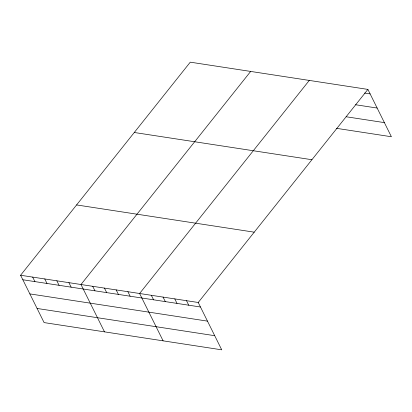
<?xml version="1.0" encoding="UTF-8"?>
<svg xmlns="http://www.w3.org/2000/svg" width="412" height="412" viewBox="0 0 412 412"><rect width="100%" height="100%" fill="white"/><g stroke="black" fill="none" stroke-linecap="round" stroke-linejoin="round"><path stroke-width="0.62" d="M20.6 275.252L198.229 302.49L221.728 349.829L44.099 322.591L20.6 275.252L190.272 62.171L367.901 89.409L391.4 136.748L336.486 128.328M250.666 71.43L80.994 284.512L104.494 331.851M309.283 80.422L139.611 293.498L163.111 340.842M198.229 302.49L367.901 89.409M364.584 93.066L370.136 93.915M355.561 104.741L377.155 108.052M346.126 116.751L384.386 122.616M134.281 132.489L311.91 159.722M76.591 204.934L254.219 232.172M22.84 279.758L200.464 306.997M29.855 293.895L207.483 321.133M37.085 308.459L214.709 335.692M186.502 300.693L188.742 305.199M174.781 298.891L177.016 303.402M163.054 297.093L165.294 301.605M151.333 295.296L153.573 299.807M127.885 291.701L130.125 296.213M116.163 289.904L118.399 294.415M104.442 288.106L106.677 292.618M92.715 286.309L94.956 290.821M68.912 282.658L71.152 287.169M56.835 280.809L59.076 285.315M44.759 278.955L46.994 283.466M32.677 277.106L34.917 281.612"/></g></svg>
